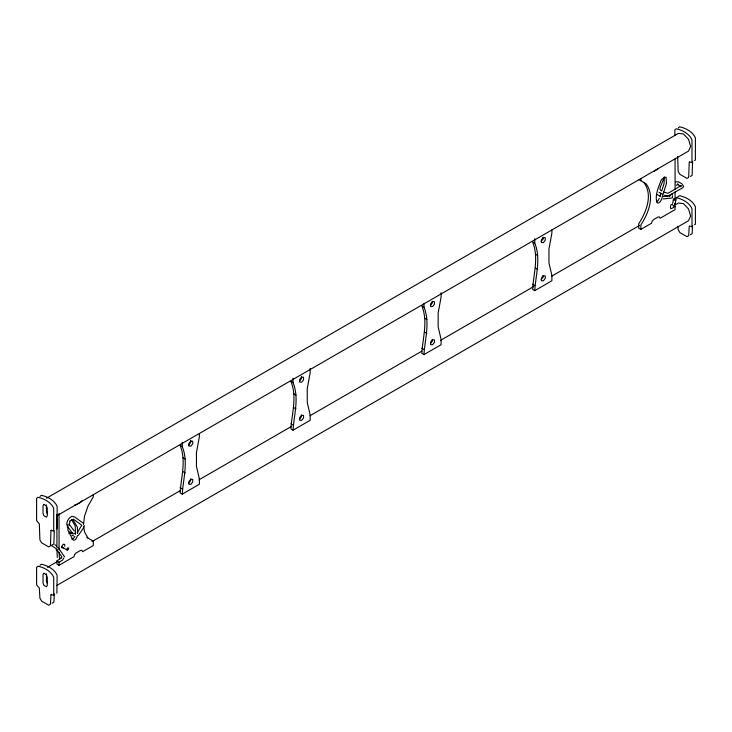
<?xml version="1.0" encoding="UTF-8"?>
<svg xmlns="http://www.w3.org/2000/svg" width="732" height="732" viewBox="0 0 732 732"><rect width="100%" height="100%" fill="white"/><g stroke="black" fill="none" stroke-linecap="round" stroke-linejoin="round"><path stroke-width="1.1" d="M64.709 546.255L64.727 544.407L63.364 544.251L61.973 545.953L61.955 547.801L63.318 547.957M54.305 530.837L53.848 543.931L52.118 544.919M692.609 161.241L692.106 175.424L690.386 176.421M54.324 593.908L53.848 602.216L52.118 603.214M692.591 225.41L692.106 233.718L690.386 234.707M66.758 524.917C66.585 521.321 68.689 517.844 71.937 516.316L74.783 517.03L83.631 523.481M672.516 196.396L672.351 197.887L663.146 198.967M83.521 524.661L84.5 516.316L88.005 506.068L93.284 496.872L93.284 494.704M182.259 494.155L180.127 492.92C181.051 477.108 186.431 460.931 180.127 445.358L182.259 446.593C188.563 462.167 183.192 478.344 182.259 494.155L199.379 484.273L199.415 479.021L196.451 466.403L196.451 452.522L199.379 436.711L199.379 433.445M293.065 430.187L290.924 428.952C291.858 413.141 297.229 396.964 290.924 381.39L293.065 382.626C299.361 398.199 293.99 414.376 293.065 430.187L310.176 420.305L310.212 415.053L307.248 402.435L307.248 388.555L310.176 372.744L310.176 368.388M423.965 354.608L421.824 353.373C422.757 337.562 428.128 321.385 421.824 305.811L423.965 307.047C430.27 322.62 424.899 338.797 423.965 354.608L441.076 344.735L441.122 339.474L438.157 326.856L438.157 312.985L441.076 297.165L441.076 292.818M534.763 290.641L532.622 289.405C533.555 273.594 538.926 257.417 532.622 241.844L534.763 243.079C541.067 258.652 535.696 274.829 534.763 290.641L551.873 280.759L551.919 275.507L548.954 262.889L548.954 249.008L551.873 233.197L551.873 229.93M672.708 203.157L673.44 199.177L674.785 199.058L675.92 199.68L675.096 204.137M77.619 535.531L75.597 539.594L73.905 540.298L72.715 539.585L67.93 530.169L67.701 524.734M63.766 557.976L62.485 560.2L59.063 562.176L56.922 560.941L56.922 564.052L59.063 565.287L74.033 556.64L74.673 554.545L76.174 552.934L80.447 550.473L81.938 550.354L82.588 551.708L93.284 545.532L93.284 541.186L86.742 537.361M659.971 196.332L660.996 193.129M661.682 190.988L664.07 183.522L664.299 176.732M61.47 557.006L60.82 558.287L59.438 558.662L59.063 552.138M81.673 525.411L77.189 532.832M84.308 525.558L83.256 528.348L78.37 535.339M664.18 177.611L660.145 187.538L659.971 189.085L660.904 190.595M70.016 521.477L69.211 525.192L69.165 524.176L74.206 531.02M56.886 593.304L57.133 575.215C54.488 569.203 47.415 565.443 41.321 564.226L40.022 565.342M659.285 198.464L658.095 200.55L656.403 201.794M56.867 548.936L56.218 550.025L57.352 550.638M74.893 536.483L73.456 538.359L71.773 539.063M188.682 444.955L190.604 442.558L190.604 440.847M188.682 483.138L190.604 480.741L190.604 479.03M299.48 380.988L301.401 378.59L301.401 376.879M299.48 419.171L301.401 416.773L301.401 415.062M430.379 305.409L432.31 303.011L432.31 301.3M430.379 343.592L432.31 341.194L432.31 339.483M541.177 241.441L543.107 239.044L543.107 237.333M541.177 279.624L543.107 277.227L543.107 275.516M676.322 185.379L678.299 184.18L677.338 184.125L680.97 186.761L681.263 185.489L668.06 193.294L663.476 192.113M81.938 500.798L80.447 502.408L76.174 504.879L74.673 504.988M61.25 558.004L56.922 560.941M40.022 496.424L41.321 495.317C47.415 496.534 54.488 500.295 57.133 506.306L57.133 528.541L56.282 529.035M678.289 127.926L679.589 126.81C685.674 128.036 692.756 131.787 695.4 137.808L695.4 160.034L694.54 160.528M674.867 198.811L679.589 195.728C685.674 196.945 692.756 200.705 695.4 206.717L695.4 224.257L694.54 224.751M675.92 199.68L675.279 200.193L673.742 199.882L673.44 199.177M46.455 498.236L678.326 133.425L683.423 133.929L688.519 139.309L690.633 146.418L688.519 151.085L56.648 515.886M653.694 171.444L657.967 168.973M69.732 520.992L71.974 519.693L73.127 519.848L77.345 527.067L77.619 533.445M47.443 567.309L57.343 561.59M92.012 541.579L180.154 490.687M198.976 479.826L291.08 426.646M309.901 415.785L421.815 351.168M440.627 340.307L533.729 286.56M551.553 276.266L639.695 225.374M673.376 205.939L678.326 203.075L683.423 203.578L688.519 208.959L690.633 216.068L688.519 220.735L56.648 585.545M643.995 182.607C653.182 195.27 646.2 212.088 638.716 223.809L638.716 228.155L640.857 229.391L651.553 223.214L652.194 221.119L653.694 219.509L657.967 217.038L659.459 216.919L660.108 218.273L675.078 209.636L675.078 206.516L671.656 208.492L670.75 208.583L670.375 207.751L670.787 205.042L672.671 204.137M668.709 195.709L682.444 187.941L683.697 186.541L681.904 183.787L678.18 181.692L675.892 181.984M74.765 533.299L73.365 533.967L68.689 531.615M67.179 550.08L68.286 549.558L68.726 548.131L67.893 547.765L66.941 548.973L67.179 550.08L61.598 546.85M68.753 533.738L72.093 532.548M662.698 196.56L670.43 195.719M676.167 197.695C682.251 198.921 689.334 202.673 691.978 208.693L691.978 226.234L691.731 226.783L689.507 225.932L689.233 226.344L688.684 235.695L686.964 236.683L679.882 232.593L678.152 229.61L677.978 226.289M667.621 196.066L664.619 195.298M71.901 535.202L73.776 535.98M660.42 196.322L657.007 194.538M658.974 192.287L662.634 194.383M672.937 205.28L675.078 206.516M535.549 254.278L537.691 255.514M535.549 268.159L537.691 269.394M532.585 284.199L534.717 285.434M424.752 318.246L426.893 319.481M424.752 332.127L426.893 333.362M421.788 348.176L423.92 349.402M293.843 393.825L295.984 395.06M293.843 407.697L295.984 408.932M290.878 423.746L293.02 424.981M183.046 457.793L185.187 459.028M183.046 471.673L185.187 472.909M180.081 487.713L182.222 488.949M50.572 544.974L55.175 547.966M638.716 179.496L646.136 183.842C655.323 196.505 648.332 213.323 640.857 225.044L640.857 229.391M73.301 519.061L81.737 525.219M54.873 544.654L56.693 546.035M67.152 525.969L72.175 532.768M58.011 547.417L64.608 556.86M55.824 548.561L62.01 556.933M71.516 519.519L75.204 525.832L75.478 534.296M88.005 538.075L84.5 531.871L83.796 526.729M57.297 557.427L56.922 549.759M47.287 513.681L46.436 511.247L46.436 504.897M47.287 583.312L46.436 580.879L46.436 573.76M677.649 156.556L678.152 171.325L679.882 174.308L686.964 178.398L688.684 177.4L689.233 162.129L689.507 161.708L691.731 162.568L691.978 162.01L691.978 139.785C689.334 133.764 682.251 130.003 676.167 128.786L674.867 129.903L674.867 135.466M672.159 193.66L672.186 195.481M669.405 195.298L669.423 196.213M675.078 158.908L675.078 189.652M675.078 191.921L675.078 199.891M674.867 203.194L674.867 205.39M640.857 178.562L640.857 180.731M534.763 238.724L534.763 243.079M423.965 303.78L423.965 307.047M293.065 378.27L293.065 382.626M182.259 442.238L182.259 446.593M59.063 513.425L59.063 549.86M59.063 562.176L59.063 565.287M56.922 514.468L56.922 547.481M50.966 530.627L50.426 545.898L48.696 546.896L41.614 542.805L39.894 539.823L39.345 523.92L36.6 520.635L36.6 498.401L37.899 497.293C43.993 498.51 51.066 502.271 53.711 508.283L53.711 530.508L53.463 531.066L51.24 530.215L50.966 530.627M50.966 594.851L50.426 604.193L48.696 605.19L41.614 601.1L39.894 598.108L39.345 588.144L36.6 584.85L36.6 567.309L37.899 566.202C43.993 567.419 51.066 571.18 53.711 577.191L53.711 594.732L53.463 595.281L51.24 594.43L50.966 594.851M666.44 183.403L661.426 199.699L660.227 201.785L658.544 203.029L657.107 202.81C654.463 195.151 658.635 187.529 661.014 180.429L662.158 178.956L666.065 177.135L666.44 183.403M43.865 504.357L43.014 505.812L43.014 513.223L43.865 515.657L46.445 517.149L47.296 515.694L47.296 508.283L46.445 505.849L43.865 504.357M43.865 573.266L43.014 574.721L43.014 582.855L43.865 585.289L46.445 586.78L47.296 585.326L47.296 577.191L46.445 574.757L43.865 573.266M190.823 441.057L188.893 443.455L188.893 446.017L190.823 446.191L192.745 443.793L192.745 441.231L190.823 441.057M190.823 479.24L188.893 481.638L188.893 484.2L190.823 484.374L192.745 481.976L192.745 479.414L190.823 479.24M301.621 377.09L299.69 379.487L299.69 382.049L301.621 382.223L303.542 379.826L303.542 377.264L301.621 377.09M301.621 415.273L299.69 417.67L299.69 420.232L301.621 420.406L303.542 418.009L303.542 415.447L301.621 415.273M432.521 301.511L430.599 303.908L430.599 306.47L432.521 306.644L434.451 304.247L434.451 301.685L432.521 301.511M432.521 339.694L430.599 342.091L430.599 344.653L432.521 344.827L434.451 342.43L434.451 339.868L432.521 339.694M543.318 237.543L541.396 239.94L541.396 242.502L543.318 242.676L545.249 240.279L545.249 237.717L543.318 237.543M543.318 275.726L541.396 278.123L541.396 280.685L543.318 280.859L545.249 278.462L545.249 275.9L543.318 275.726"/></g></svg>
